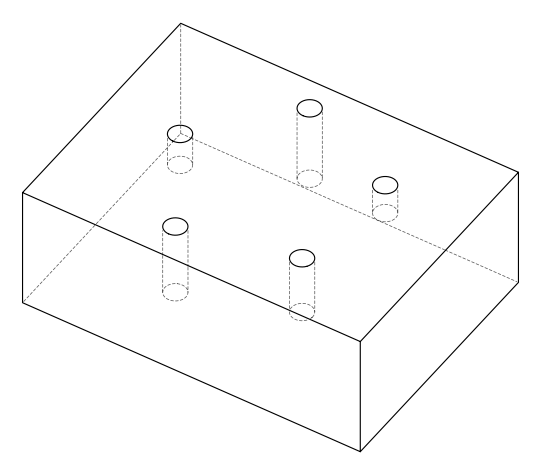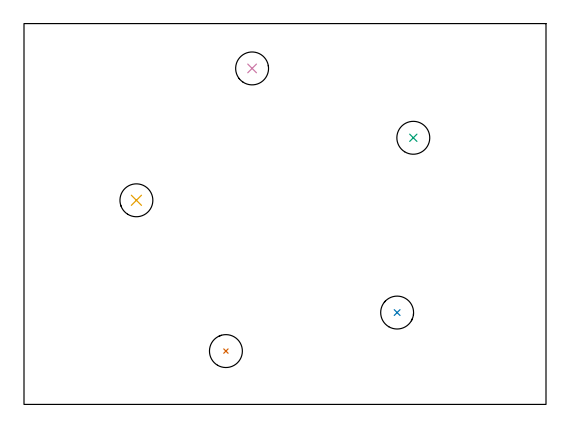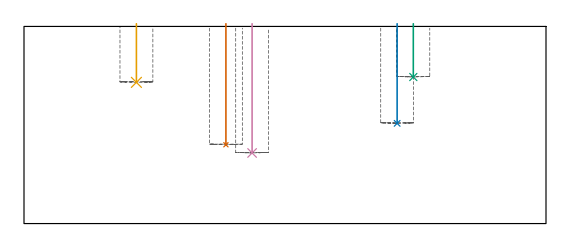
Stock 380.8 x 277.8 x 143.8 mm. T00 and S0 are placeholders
(PLAN: 5 operations, 0 tool changes, 1.4 min)
(1 INDEXABLE_INSERT_DRILL_BLIND_HOLE_FROM_SOLID | STEP1POCKET | NXT0302_019 | 0.35 min | 38878 mm3)
(2 INDEXABLE_INSERT_DRILL_BLIND_HOLE_FROM_SOLID_1 | STEP1POCKET_1 | NXT0302_019 | 0.29 min | 31825 mm3)
(3 INDEXABLE_INSERT_DRILL_BLIND_HOLE_FROM_SOLID_2 | STEP1POCKET_2 | NXT0302_019 | 0.16 min | 16552 mm3)
(4 INDEXABLE_INSERT_DRILL_BLIND_HOLE_FROM_SOLID_3 | STEP1POCKET_3 | NXT0302_019 | 0.38 min | 41584 mm3)
(5 INDEXABLE_INSERT_DRILL_BLIND_HOLE_FROM_SOLID_4 | STEP1POCKET_4 | NXT0302_019 | 0.17 min | 18315 mm3)
(TOOL NXT0302_019 | Index. Insert Drill 24mm [880-D2400L25-05] | D24 PA176 FL120 Z2)
(OP 1 INDEXABLE_INSERT_DRILL_BLIND_HOLE_FROM_SOLID)
G17 G21 G94 G90
T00 M6
G54
G17 G0 G90 X147.3 Y38.9 S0 M3
G43 Z153.8 H1
G94 G81 G98 Z57.5 F250. R145.8
G80
M5
M2
(OP 2 INDEXABLE_INSERT_DRILL_BLIND_HOLE_FROM_SOLID_1)
G17 G21 G94 G90
T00 M6
G54
G17 G0 G90 X272.2 Y67. S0 M3
G43 Z153.8 H1
G94 G81 G98 Z73.1 F250. R145.8
G80
M5
M2
(OP 3 INDEXABLE_INSERT_DRILL_BLIND_HOLE_FROM_SOLID_2)
G17 G21 G94 G90
T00 M6
G54
G17 G0 G90 X284. Y194.5 S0 M3
G43 Z153.8 H1
G94 G81 G98 Z106.9 F250. R145.8
G80
M5
M2
(OP 4 INDEXABLE_INSERT_DRILL_BLIND_HOLE_FROM_SOLID_3)
G17 G21 G94 G90
T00 M6
G54
G17 G0 G90 X166.4 Y245.1 S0 M3
G43 Z153.8 H1
G94 G81 G98 Z51.5 F250. R145.8
G80
M5
M2
(OP 5 INDEXABLE_INSERT_DRILL_BLIND_HOLE_FROM_SOLID_4)
G17 G21 G94 G90
T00 M6
G54
G17 G0 G90 X82. Y148.9 S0 M3
G43 Z153.8 H1
G94 G81 G98 Z103. F250. R145.8
G80
M5
M2
